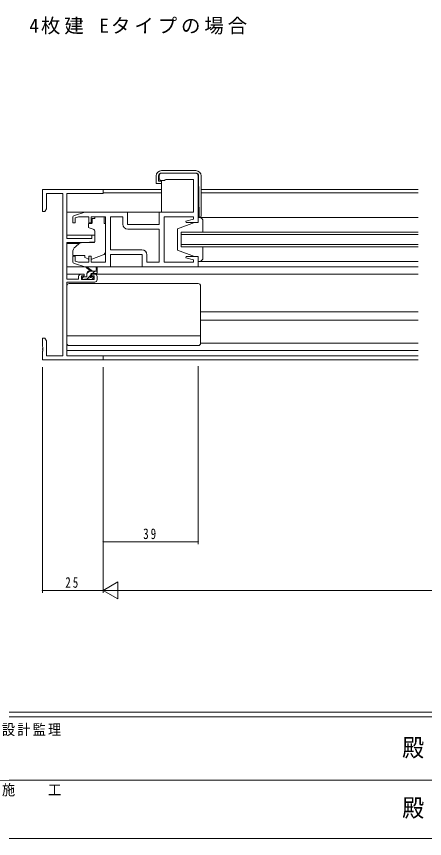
# Model space of a CAD drawing. Units: millimetres, scale not verified. Extents: x -567 to 567, y -403 to 403.
# Drawn here: x -183.4 to -15.7, y -403 to -65.1 of the extents above; entities that cross this region are included whole.
import ezdxf
from ezdxf.enums import TextEntityAlignment as Align

# ---------------------------------------------------------------- set-up
doc = ezdxf.new("R2010")
doc.units = ezdxf.units.MM
doc.header["$LTSCALE"] = 2
for name, color, linetype, lineweight in [('0-1_YKK_ZWAK', 7, 'Continuous', 18), ('0-3_YKK_11', 7, 'Continuous', 18), ('0-4_YKK_12', 2, 'Continuous', 18), ('0-5_YKK_13', 4, 'Continuous', 18), ('0-6_YKK_D', 6, 'Continuous', 18)]:
    doc.layers.add(name, color=color, linetype=linetype, lineweight=lineweight)
doc.layers.add('0-2_USER1', color=7, linetype='Continuous')
doc.styles.add('ＭＳ ゴシック', font='')
doc.styles.get('ＭＳ ゴシック').set_extended_font_data('MS Gothic')

msp = doc.modelspace()

# ---------------------------------------------------------------- linework, layer by layer
at = {"layer": '0-1_YKK_ZWAK'}
for p, q in [((537.274, -350.982), (-562.726, -350.982)), ((483.274, -352.982), (-562.726, -352.982)), ((-194.726, -378.981), (-10.726, -378.981)), ((-562.726, -402.982), (483.274, -402.982))]:
    msp.add_line(p, q, dxfattribs=at)
at = {"layer": '0-3_YKK_11'}
for p, q in [((-124.726, -130.585), (-124.726, -131.585)), ((-109.726, -129.585), (-123.726, -129.585)), ((-108.726, -149.785), (-108.726, -130.585)), ((-110.656, -132.085), (-110.656, -145.585)), ((-147.726, -136.285), (-172.726, -136.285)), ((-171.096, -137.915), (-164.356, -137.915)), ((-164.356, -137.915), (-164.356, -204.655)), ((-162.726, -137.915), (-147.726, -137.915)), ((-162.726, -156.385), (-162.726, -137.915)), ((-147.726, -137.915), (-147.726, -136.285)), ((-155.226, -145.585), (-159.513, -146.871)), ((-137.726, -145.585), (-155.226, -145.585)), ((-146.726, -147.515), (-146.726, -166.055)), ((-144.796, -147.515), (-144.796, -161.055)), ((-144.796, -147.515), (-144.796, -161.055)), ((-139.656, -147.515), (-144.796, -147.515)), ((-139.656, -150.515), (-139.656, -147.515)), ((-137.726, -150.585), (-137.726, -145.585)), ((-110.656, -145.585), (-124.726, -145.585)), ((-124.726, -145.585), (-124.726, -150.585)), ((-122.726, -147.515), (-110.656, -147.515)), ((-122.726, -166.055), (-122.726, -147.515)), ((-124.726, -150.585), (-137.726, -150.585)), ((-124.726, -152.515), (-137.656, -152.515)), ((-124.726, -166.055), (-124.726, -152.515)), ((-152.426, -156.385), (-162.726, -156.385)), ((-162.726, -158.085), (-155.726, -158.085)), ((-162.726, -173.085), (-162.726, -158.085)), ((-155.726, -158.085), (-151.226, -157.691)), ((-144.796, -161.055), (-131.796, -161.055)), ((-159.226, -163.685), (-160.226, -163.685)), ((-160.226, -163.685), (-160.226, -165.741)), ((-159.226, -165.636), (-159.226, -163.685)), ((-152.626, -163.685), (-153.626, -163.685)), ((-153.626, -163.685), (-153.626, -166.055)), ((-152.626, -166.055), (-152.626, -163.685)), ((-144.726, -162.985), (-131.726, -162.985)), ((-144.726, -167.985), (-144.726, -162.985)), ((-131.726, -162.985), (-131.726, -167.985)), ((-129.796, -163.055), (-129.796, -166.055)), ((-113.686, -163.785), (-113.755, -164.307)), ((-108.726, -163.785), (-113.686, -163.785)), ((-108.726, -167.985), (-108.726, -163.785)), ((-159.513, -166.699), (-155.226, -167.985)), ((-157.831, -166.055), (-159.226, -165.636)), ((-153.626, -166.055), (-157.831, -166.055)), ((-155.226, -167.985), (-144.726, -167.985)), ((-146.726, -166.055), (-152.626, -166.055)), ((-131.726, -167.985), (-108.726, -167.985)), ((-129.796, -166.055), (-124.726, -166.055)), ((-119.684, -166.055), (-122.726, -166.055)), ((-117.768, -166.055), (-117.951, -166.175)), ((-110.656, -166.055), (-117.768, -166.055)), ((-157.826, -171.985), (-157.826, -173.085)), ((-150.226, -173.285), (-150.226, -171.985)), ((-157.826, -173.085), (-162.726, -173.085)), ((-162.726, -174.285), (-151.226, -174.285)), ((-162.726, -204.655), (-162.726, -174.285)), ((-151.426, -173.285), (-156.626, -173.285)), ((-171.726, -197.285), (-172.726, -197.285)), ((-172.726, -197.285), (-172.726, -200.827)), ((-171.096, -198.376), (-171.726, -197.285)), ((-171.096, -204.655), (-171.096, -198.376)), ((-172.606, -201.56), (-172.726, -201.743)), ((-172.726, -202.743), (-172.726, -206.285)), ((-164.356, -204.655), (-171.096, -204.655)), ((-147.726, -204.655), (-162.726, -204.655)), ((-147.726, -206.285), (-147.726, -204.655)), ((-172.726, -206.285), (-147.726, -206.285))]:
    msp.add_line(p, q, dxfattribs=at)
for points in [[(-123.726, -132.585), (-122.526, -132.585), (-122.226, -132.285), (-122.026, -132.085), (-110.656, -132.085)], [(-172.726, -136.285), (-172.726, -145.285), (-171.726, -145.285), (-171.096, -144.194), (-171.096, -137.915)], [(-160.226, -147.829), (-160.226, -149.885), (-159.226, -149.885), (-159.226, -147.933), (-157.831, -147.515), (-153.626, -147.515)], [(-153.626, -147.515), (-153.626, -149.885), (-152.626, -149.885), (-152.626, -147.515), (-146.726, -147.515)], [(-110.656, -147.515), (-110.656, -148.432), (-113.755, -149.263), (-113.686, -149.785), (-108.726, -149.785)], [(-151.226, -157.691), (-151.226, -155.085), (-152.426, -155.085), (-152.426, -156.385)], [(-113.755, -164.307), (-110.656, -165.138), (-110.656, -166.055)], [(-117.951, -166.175), (-118.501, -166.175), (-118.684, -166.055), (-118.768, -166.055), (-118.951, -166.175), (-119.501, -166.175), (-119.684, -166.055)], [(-156.626, -173.285), (-156.626, -171.785), (-155.526, -171.785), (-155.526, -170.985), (-156.826, -170.985)], [(-151.226, -170.985), (-152.526, -170.985), (-152.526, -171.785), (-151.426, -171.785), (-151.426, -173.285)], [(-172.726, -200.827), (-172.606, -201.01), (-172.606, -201.56)], [(-172.726, -201.743), (-172.726, -201.827), (-172.606, -202.01), (-172.606, -202.56), (-172.726, -202.743)]]:
    msp.add_lwpolyline(points, dxfattribs=at)
for centre, radius, start, end in [((-123.726, -130.585), 1, 90.00001, 179.99999), ((-123.726, -131.585), 1, 180.00001, 269.99999), ((-109.726, -130.585), 1, 0.00001, 89.99999), ((-159.226, -147.829), 1, 106.69926, 180.00004), ((-137.656, -150.515), 2, 180.00001, 269.99999), ((-131.796, -163.055), 2, 0.00001, 89.99999), ((-159.226, -165.741), 1, 179.99996, 253.30074), ((-156.826, -171.985), 1, 90.00001, 179.99999), ((-151.226, -171.985), 1, 0.00001, 89.99999), ((-151.226, -173.285), 1, 270.00001, 359.99999)]:
    msp.add_arc(centre, radius, start, end, dxfattribs=at)
at = {"layer": '0-4_YKK_12'}
for p, q in [((-148.026, -136.285), (-123.752, -136.285)), ((-123.752, -137.685), (-147.726, -137.685)), ((-107.452, -136.285), (-18.226, -136.285)), ((-18.226, -137.685), (-107.452, -137.685)), ((-162.726, -145.585), (-155.153, -145.585)), ((-145.226, -145.585), (-124.226, -145.585)), ((-162.726, -155.085), (-151.226, -155.085)), ((-115.726, -153.785), (-115.726, -159.785)), ((-18.226, -153.785), (-115.726, -153.785)), ((-115.726, -154.785), (-18.226, -154.785)), ((-162.726, -158.485), (-157.603, -158.485)), ((-18.226, -158.785), (-115.726, -158.785)), ((-115.726, -159.785), (-18.226, -159.785)), ((-116.226, -167.985), (-18.226, -167.985)), ((-162.726, -170.985), (-156.826, -170.985)), ((-151.226, -170.985), (-18.226, -170.985)), ((-107.726, -186.485), (-18.226, -186.485)), ((-107.726, -189.885), (-18.226, -189.885)), ((-162.726, -202.385), (-18.226, -202.385)), ((-18.226, -204.655), (-162.426, -204.655)), ((-148.026, -206.285), (-18.226, -206.285))]:
    msp.add_line(p, q, dxfattribs=at)
at = {"layer": '0-5_YKK_13'}
for p, q in [((-125.952, -130.685), (-125.952, -133.785)), ((-124.952, -132.785), (-124.952, -130.685)), ((-109.652, -128.485), (-123.752, -128.485)), ((-123.752, -129.485), (-109.7, -129.485)), ((-108.5, -130.674), (-108.352, -147.584)), ((-107.452, -147.085), (-107.452, -130.685)), ((-125.952, -133.785), (-125.452, -133.785)), ((-125.452, -133.785), (-123.752, -133.785)), ((-123.752, -132.785), (-124.952, -132.785)), ((-123.752, -132.785), (-123.752, -145.585)), ((-151.126, -148.185), (-152.296, -148.185)), ((-152.296, -149.185), (-152.296, -148.185)), ((-151.126, -148.185), (-152.296, -148.185)), ((-152.296, -149.185), (-152.296, -148.185)), ((-151.126, -148.185), (-152.296, -148.185)), ((-152.296, -149.185), (-152.296, -148.185)), ((-151.126, -147.515), (-147.326, -147.515)), ((-151.126, -147.515), (-151.126, -148.185)), ((-151.126, -147.515), (-147.326, -147.515)), ((-151.126, -147.515), (-151.126, -148.185)), ((-151.126, -147.515), (-147.326, -147.515)), ((-151.126, -147.515), (-151.126, -148.185)), ((-147.326, -147.515), (-147.326, -148.185)), ((-147.326, -147.515), (-147.326, -148.185)), ((-147.326, -147.515), (-147.326, -148.185)), ((-147.326, -149.185), (-147.326, -148.185)), ((-147.326, -149.185), (-147.326, -148.185)), ((-147.326, -149.185), (-147.326, -148.185)), ((-108.726, -147.585), (-107.952, -147.585)), ((-108.726, -147.784), (-18.226, -147.785)), ((-153.826, -150.485), (-153.826, -151.535)), ((-153.826, -150.485), (-153.826, -151.535)), ((-153.826, -150.485), (-153.826, -151.535)), ((-152.596, -150.185), (-153.526, -150.185)), ((-152.596, -150.185), (-153.526, -150.185)), ((-152.596, -150.185), (-153.526, -150.185)), ((-153.497, -152.005), (-151.497, -152.733)), ((-153.497, -152.005), (-151.497, -152.733)), ((-153.497, -152.005), (-151.497, -152.733)), ((-152.296, -149.185), (-152.296, -149.885)), ((-152.296, -149.185), (-152.296, -149.885)), ((-152.296, -149.185), (-152.296, -149.885)), ((-147.326, -150.185), (-147.326, -149.185)), ((-147.326, -150.185), (-147.326, -149.185)), ((-147.326, -150.185), (-147.326, -149.185)), ((-147.326, -150.185), (-146.726, -150.185)), ((-147.326, -150.185), (-146.726, -150.185)), ((-147.326, -150.185), (-146.726, -150.185)), ((-146.726, -161.74), (-146.726, -150.185)), ((-146.726, -161.74), (-146.726, -150.185)), ((-146.726, -161.74), (-146.726, -150.185)), ((-110.226, -149.785), (-117.226, -152.385)), ((-106.726, -153.785), (-106.726, -149.285)), ((-151.226, -153.181), (-151.226, -157.788)), ((-151.226, -153.181), (-151.226, -157.788)), ((-151.226, -153.181), (-151.226, -157.788)), ((-117.226, -152.385), (-117.226, -161.185)), ((-157.463, -158.368), (-159.154, -159.787)), ((-157.463, -158.368), (-159.154, -159.787)), ((-157.463, -158.368), (-159.154, -159.787)), ((-151.443, -158.087), (-156.829, -158.134)), ((-151.443, -158.087), (-156.829, -158.134)), ((-151.443, -158.087), (-156.829, -158.134)), ((-160.226, -162.085), (-160.226, -163.385)), ((-160.226, -162.085), (-160.226, -163.385)), ((-160.226, -162.085), (-160.226, -163.385)), ((-110.226, -163.785), (-117.226, -161.185)), ((-106.726, -164.285), (-106.726, -159.785)), ((-160.226, -163.385), (-155.226, -163.385)), ((-160.226, -163.385), (-155.226, -163.385)), ((-160.226, -163.385), (-155.226, -163.385)), ((-155.226, -163.385), (-155.226, -163.685)), ((-155.226, -163.385), (-155.226, -163.685)), ((-155.226, -163.385), (-155.226, -163.685)), ((-155.226, -163.685), (-155.226, -164.182)), ((-155.226, -163.685), (-155.226, -164.182)), ((-155.226, -163.685), (-155.226, -164.182)), ((-153.92, -164.791), (-155.226, -164.182)), ((-153.92, -164.791), (-155.226, -164.182)), ((-153.92, -164.791), (-155.226, -164.182)), ((-152.354, -164.825), (-147.717, -163.151)), ((-152.354, -164.825), (-147.717, -163.151)), ((-152.354, -164.825), (-147.717, -163.151)), ((-110.226, -163.785), (-108.726, -163.785)), ((-108.726, -163.785), (-108.726, -165.785)), ((-155.153, -167.985), (-162.726, -167.985)), ((-152.726, -169.785), (-154.545, -168.384)), ((-152.126, -169.785), (-154.344, -168.102)), ((-150.526, -168.659), (-150.725, -169.785)), ((-150.226, -170.485), (-150.226, -168.485)), ((-145.226, -167.985), (-131.226, -167.985)), ((-108.726, -165.785), (-108.226, -165.785)), ((-108.726, -165.786), (-18.226, -165.785)), ((-155.827, -172.185), (-156.426, -172.784)), ((-154.726, -172.185), (-156.126, -172.185)), ((-152.826, -171.429), (-154.482, -173.085)), ((-153.427, -169.785), (-154.426, -170.784)), ((-154.426, -171.885), (-154.426, -170.785)), ((-153.426, -169.785), (-150.226, -169.785)), ((-152.826, -171.724), (-152.826, -171.085)), ((-152.526, -170.785), (-150.526, -170.785)), ((-152.026, -172.185), (-152.365, -172.185)), ((-151.182, -169.785), (-152.182, -170.785)), ((-161.726, -174.885), (-108.726, -174.885)), ((-156.426, -172.485), (-156.426, -172.985)), ((-156.126, -173.285), (-155.626, -173.285)), ((-155.426, -173.085), (-153.326, -173.085)), ((-153.126, -173.285), (-152.526, -173.285)), ((-151.747, -172.595), (-152.416, -173.264)), ((-152.314, -173.197), (-151.814, -172.697)), ((-162.726, -199.385), (-162.726, -175.885)), ((-107.726, -199.385), (-107.726, -175.885)), ((-162.726, -196.345), (-107.726, -196.345)), ((-161.726, -200.385), (-108.726, -200.385)), ((-107.726, -199.385), (-18.226, -199.385)), ((-107.726, -199.385), (-18.226, -199.385))]:
    msp.add_line(p, q, dxfattribs=at)
msp.add_lwpolyline([(-108.226, -147.785), (-108.726, -147.785), (-108.726, -149.785), (-110.226, -149.785)], dxfattribs=at)
for centre, radius, start, end in [((-123.752, -130.685), 2.2, 90, 180), ((-123.752, -130.685), 1.2, 90, 180), ((-109.7, -130.685), 1.2, 0.5, 90), ((-109.652, -130.685), 2.2, 0, 90), ((-108.226, -149.285), 1.5, 0, 90), ((-107.952, -147.085), 0.5, 270, 0), ((-153.526, -150.485), 0.3, 90, 180), ((-153.526, -150.485), 0.3, 90, 180), ((-153.526, -150.485), 0.3, 90, 180), ((-153.326, -151.535), 0.5, 180, 250), ((-153.326, -151.535), 0.5, 180, 250), ((-153.326, -151.535), 0.5, 180, 250), ((-152.596, -149.885), 0.3, 270, 0), ((-152.596, -149.885), 0.3, 270, 0), ((-152.596, -149.885), 0.3, 270, 0), ((-151.726, -153.181), 0.5, 0, 70), ((-151.726, -153.181), 0.5, 0, 70), ((-151.726, -153.181), 0.5, 0, 70), ((-156.82, -159.134), 1, 90.5, 130), ((-156.82, -159.134), 1, 90.5, 130), ((-156.82, -159.134), 1, 90.5, 130), ((-151.526, -157.788), 0.3, 270.5, 0), ((-151.526, -157.788), 0.3, 270.5, 0), ((-151.526, -157.788), 0.3, 270.5, 0), ((-157.226, -162.085), 3, 130, 180), ((-157.226, -162.085), 3, 130, 180), ((-157.226, -162.085), 3, 130, 180), ((-148.226, -161.74), 1.5, 289.85326, 0), ((-148.226, -161.74), 1.5, 289.85326, 0), ((-148.226, -161.74), 1.5, 289.85326, 0), ((-153.497, -163.885), 1, 245, 262.59308), ((-153.497, -163.885), 1, 245, 262.59308), ((-153.497, -163.885), 1, 245, 262.59308), ((-152.694, -163.885), 1, 273.88684, 289.85326), ((-152.694, -163.885), 1, 273.88684, 289.85326), ((-152.694, -163.885), 1, 273.88684, 289.85326), ((-108.226, -164.285), 1.5, 270, 0), ((-154.526, -168.185), 0.2, 24.41711, 264.41711), ((-150.426, -168.485), 0.2, 360, 240), ((-156.126, -172.485), 0.3, 90, 180), ((-154.726, -171.885), 0.3, 270, 360), ((-153.426, -170.785), 1, 90, 180), ((-152.826, -172.185), 0.25, 123.05573, 326.94427), ((-153.126, -171.724), 0.3, 303.05573, 360), ((-152.526, -171.085), 0.3, 90, 180), ((-152.365, -172.485), 0.3, 90, 146.94427), ((-152.026, -172.485), 0.3, 315, 90), ((-150.526, -170.485), 0.3, 270, 360), ((-161.726, -175.885), 1, 90, 180), ((-156.126, -172.985), 0.3, 180, 270), ((-155.626, -173.085), 0.2, 270, 360), ((-153.126, -173.085), 0.2, 180, 270), ((-152.526, -172.985), 0.3, 270, 315), ((-108.726, -175.885), 1, 0, 90), ((-161.726, -199.385), 1, 180, 270), ((-108.726, -199.385), 1, 270, 0)]:
    msp.add_arc(centre, radius, start, end, dxfattribs=at)
at = {"layer": '0-6_YKK_D'}
for p, q in [((-172.726, -209.285), (-172.726, -301.982)), ((-147.726, -209.285), (-147.726, -301.982)), ((-147.726, -209.285), (-147.726, -301.982)), ((-108.726, -208.856), (-108.726, -281.982)), ((-147.726, -219.485), (-147.726, -281.982)), ((-147.726, -280.982), (-108.726, -280.982)), ((-147.726, -300.982), (-141.664, -297.482)), ((-141.664, -304.482), (-141.664, -297.482)), ((-147.726, -300.982), (-172.726, -300.982)), ((-147.726, -300.982), (-141.664, -304.482)), ((-147.726, -300.982), (-135.602, -300.982)), ((-140.726, -300.982), (345.274, -300.982))]:
    msp.add_line(p, q, dxfattribs=at)
for centre, start, end in [((-147.726, -280.982), 0, 180), ((-147.726, -280.982), 180, 0), ((-108.726, -280.982), 0, 180), ((-108.726, -280.982), 180, 0), ((-172.726, -300.982), 0, 180), ((-172.726, -300.982), 180, 0)]:
    msp.add_arc(centre, 0.106, start, end, dxfattribs=at)

# ---------------------------------------------------------------- texts
at = {"layer": '0-1_YKK_ZWAK', "style": 'ＭＳ ゴシック', "width": 0.9}
for p in [(-24.843, -371.491), (-24.843, -396.236)]:
    msp.add_text('殿', height=7.331, dxfattribs=at).set_placement(p, align=Align.BOTTOM_LEFT)
at = {"layer": '0-1_YKK_ZWAK', "char_height": 4.399, "attachment_point": 7, "style": 'ＭＳ ゴシック'}
for s, insert in [('\\T1.17;\\W0.9;設計監理', (-189.341, -360.886)), ('\\T1.17;\\W0.9;施\u3000\u3000工', (-189.341, -385.631))]:
    msp.add_mtext(s, dxfattribs=dict(at, insert=insert))
at = {"layer": '0-2_USER1', "insert": (-178.113, -72.531), "char_height": 5.865, "attachment_point": 7, "style": 'ＭＳ ゴシック'}
msp.add_mtext('\\T1.2;4枚建\\~Eタイプの場合', dxfattribs=at)
at = {"layer": '0-6_YKK_D', "color": 7, "char_height": 4.399, "attachment_point": 7, "style": 'ＭＳ ゴシック'}
for s, insert in [('\\T1.37;\\W0.75;39', (-131.296, -279.982)), ('\\T1.37;\\W0.75;25', (-163.308, -299.982))]:
    msp.add_mtext(s, dxfattribs=dict(at, insert=insert))

doc.saveas('drawing.dxf')
